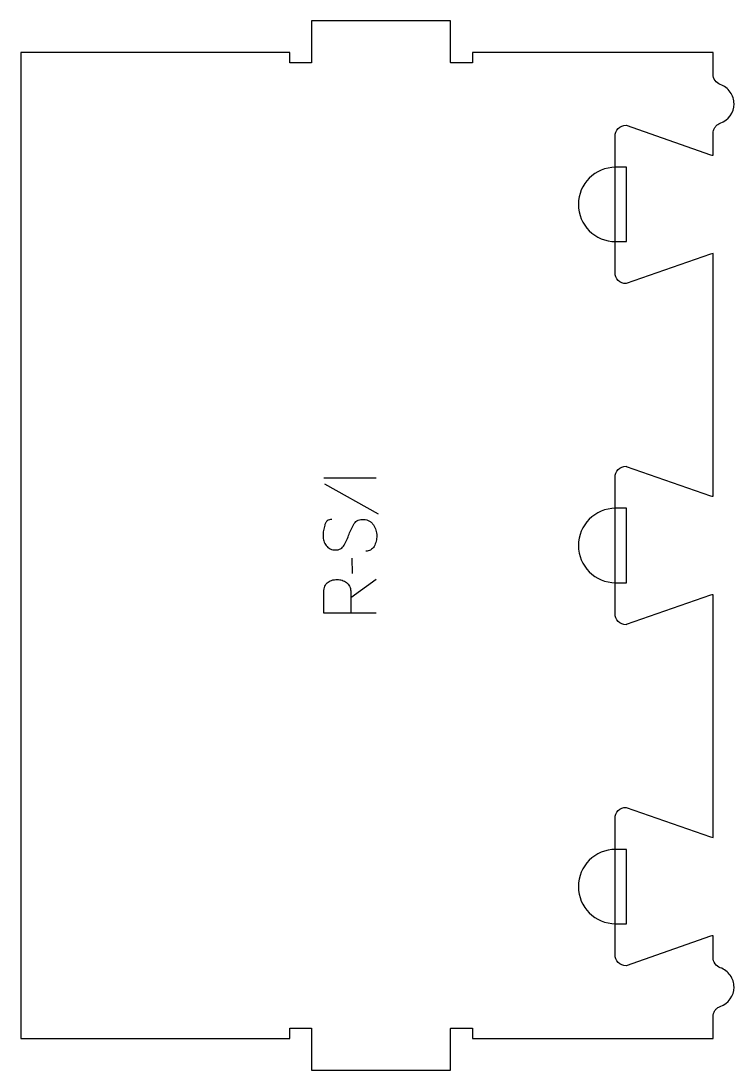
# Model space of a CAD drawing. Extents: x 0 to 408, y 0 to 600.
import ezdxf

# ---------------------------------------------------------------- set-up
doc = ezdxf.new("R2010")
doc.units = 0
for name, color, linetype in [('1_ANYTOOL_1MMDEEP_LABELS_S', 2, 'CONTINUOUS'), ('4_ANYTOOL_CUTTHROUGH_OUTSI', 5, 'CONTINUOUS'), ('5_ANYTOOL_HALF_MILL_9MM_IN', 3, 'CONTINUOUS')]:
    doc.layers.add(name, color=color, linetype=linetype)

msp = doc.modelspace()

# ---------------------------------------------------------------- linework, layer by layer
at = {"layer": '1_ANYTOOL_1MMDEEP_LABELS_S'}
for p, q in [((173.04632, 338.514312), (203.04632, 338.514312)), ((173.517749, 335.000027), (204.289177, 317.814312)), ((189.160606, 292.442884), (189.24632, 283.657169)), ((188.603463, 269.985741), (203.089177, 280.442884))]:
    msp.add_line(p, q, dxfattribs=at)
for points in [[(177.632035, 314.685741, 0.071867), (176.295428, 314.492627, 0.100684), (175.114177, 313.866098, 0.047558), (174.637727, 313.391544, 0.038563), (174.248999, 312.841544, 0.037928), (173.901531, 312.144357, 0.026634), (173.64632, 311.407169, 0.028461), (172.960338, 308.383836, 0.041577), (172.703463, 305.300027, 0.036938), (172.814603, 303.797667, 0.041531), (173.15882, 302.332169, 0.041583), (173.736029, 300.954793, 0.038125), (174.524892, 299.685741, 0.057611), (175.516796, 298.615588, 0.065808), (176.737392, 297.821455, 0.06469), (178.196946, 297.343959, 0.046778), (179.732035, 297.200027, 0.052235), (181.281877, 297.362382, 0.075448), (182.732035, 297.907169, 0.076671), (183.905087, 298.823261, 0.061023), (184.789177, 300.028598, 0.021951), (186.316523, 303.057452, 0.018213), (187.59632, 306.200027, -0.02405), (188.901782, 309.301511, -0.02981), (190.532035, 312.242884, -0.068439), (191.497965, 313.384186, -0.079282), (192.749892, 314.192884, -0.076308), (194.328574, 314.617883, -0.047772), (195.974892, 314.642884, -0.046243), (197.655851, 314.349649, -0.06359), (199.226677, 313.700027, -0.064671), (200.510866, 312.727203, -0.057073), (201.524892, 311.471455, -0.067522), (202.887802, 308.503147, -0.070793), (203.389177, 305.278598, -0.064027), (203.026662, 302.139583, -0.070447), (201.84632, 299.214312, -0.054374), (200.996687, 298.055895, -0.074742), (199.885606, 297.157169, -0.075199), (198.579228, 296.634162, -0.057737), (197.174892, 296.471455)], [(203.04632, 260.985741), (173.04632, 260.985741), (173.04632, 272.342884, -0.030274), (173.153336, 274.108697, -0.049), (173.536499, 275.830384, -0.050774), (174.128955, 277.162907, -0.06445), (175.007035, 278.321455, -0.0646), (176.143066, 279.211367, -0.052254), (177.457927, 279.816098, -0.050381), (179.150476, 280.205234, -0.031337), (180.889177, 280.314312, -0.040022), (182.263234, 280.204151, -0.042626), (183.599892, 279.869669, -0.04247), (184.889611, 279.300985, -0.036572), (186.074892, 278.535741, -0.051097), (187.088847, 277.593963, -0.061981), (187.864177, 276.451812, -0.061813), (188.340677, 275.14281, -0.049309), (188.517749, 273.757169, -0.003273), (188.55544, 272.889519, -0.003121), (188.582035, 272.021455, -0.003882), (188.598954, 271.003674, -0.002215), (188.603463, 269.985741), (188.603463, 261.028598)]]:
    msp.add_lwpolyline(points, format="xyb", dxfattribs=at)
at = {"layer": '4_ANYTOOL_CUTTHROUGH_OUTSI'}
msp.add_lwpolyline([(345.976086, 344.985965), (394.259693, 328.086852, 0.061178), (395.643498, 327.855437), (395.643498, 466.544479, 0.06141), (394.248628, 466.309569), (345.976086, 449.414035, -0.084368), (345.893498, 449.4, -0.414214), (339.643498, 455.65), (339.643498, 533.65, -0.414214), (345.893498, 539.9, -0.084368), (345.976086, 539.885965), (394.259693, 522.986852, 0.061178), (395.643498, 522.755437), (395.643498, 535.154437, -0.070764), (395.907064, 537.007405, -0.078957), (396.702598, 538.696468, -0.083664), (398.06657, 540.118107, -0.07497), (399.810165, 541.046994, 0.317837), (407.643498, 552.125, 0.081314), (407.063931, 555.665195, 0.146504), (402.954704, 561.47652, 0.081314), (399.810165, 563.203006, -0.317837), (395.643498, 569.095563), (395.643498, 581.499543), (258.143498, 581.499999), (258.143498, 575.75, -0.414214), (257.893498, 575.5), (245.893498, 575.5, -0.414214), (245.643498, 575.75), (245.643498, 599.5), (166.143498, 599.5), (166.143498, 575.75, -0.414214), (165.893498, 575.5), (153.893498, 575.5, -0.414214), (153.643498, 575.75), (153.643498, 581.5), (0, 581.5), (0, 18), (153.643498, 18), (153.643498, 23.75, -0.414214), (153.893498, 24), (165.893498, 24, -0.414214), (166.143498, 23.75), (166.143498, 0), (245.643498, 0), (245.643498, 23.75, -0.414214), (245.893498, 24), (257.893498, 24, -0.414214), (258.143498, 23.75), (258.143498, 18.000002), (395.643498, 18.000914), (395.643498, 30.404904, -0.070762), (395.907167, 32.257735, -0.078952), (396.702734, 33.946652, -0.083658), (398.066666, 35.368174, -0.074967), (399.810165, 36.296994, 0.317837), (407.643498, 47.375, 0.081314), (407.063931, 50.915195, 0.146504), (402.954704, 56.72652, 0.081314), (399.810165, 58.453006, -0.317837), (395.643498, 64.345563), (395.643498, 76.744479, 0.06141), (394.248628, 76.509569), (345.976086, 59.614035, -0.084368), (345.893498, 59.6, -0.414214), (339.643498, 65.85), (339.643498, 143.85, -0.414214), (345.893498, 150.1, -0.084368), (345.976086, 150.085965), (394.259693, 133.186852, 0.061178), (395.643498, 132.955437), (395.643498, 271.644479, 0.06141), (394.248628, 271.409569), (345.976086, 254.514035, -0.084368), (345.893498, 254.5, -0.414214), (339.643498, 260.75), (339.643498, 338.75, -0.414214), (345.893498, 345, -0.084368)], format="xyb", close=True, dxfattribs=at)
at = {"layer": '5_ANYTOOL_HALF_MILL_9MM_IN'}
for points in [[(340.143498, 515.9), (339.893498, 515.9, 1), (339.893498, 473.4), (346.143498, 473.4), (346.143498, 515.9)], [(339.883498, 320.999998, 0.999765), (339.893498, 278.5), (346.143498, 278.5), (346.143498, 321)], [(340.143498, 126.1), (339.893498, 126.1, 1), (339.893498, 83.6), (346.143498, 83.6), (346.143498, 126.1)]]:
    msp.add_lwpolyline(points, format="xyb", close=True, dxfattribs=at)

doc.saveas('drawing.dxf')
